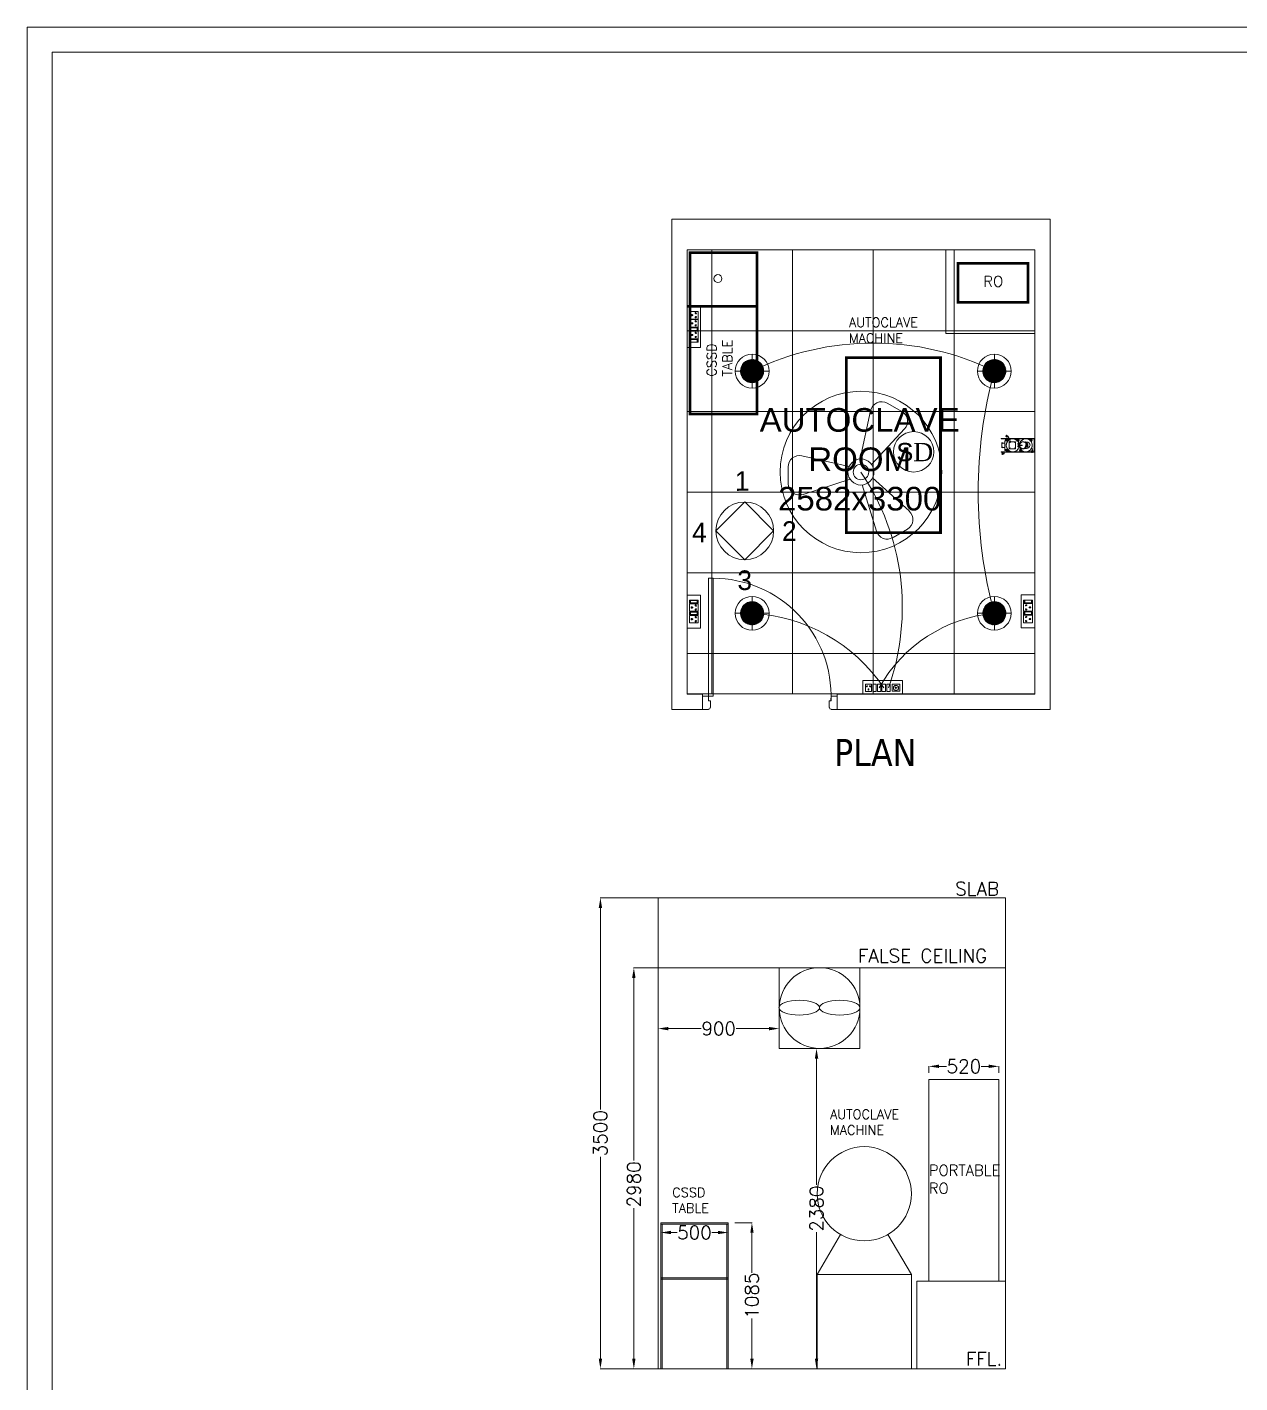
# Model space of a CAD drawing. Extents: x 3552052 to 4102982, y -707811 to -630695.
# Drawn here: x 3828153 to 3837165, y -691286 to -681211 of the extents above; entities that cross this region are included whole.
import ezdxf

# ---------------------------------------------------------------- set-up
doc = ezdxf.new("R2010")
doc.units = 0
doc.header["$LTSCALE"] = 6
doc.header["$MEASUREMENT"] = 0
doc.linetypes.add('HIDDEN', pattern=[0.375, 0.25, -0.125])
doc.layers.get('0').update_dxf_attribs({"linetype": 'CONTINUOUS', "lineweight": 0})
doc.layers.get('Defpoints').update_dxf_attribs({"linetype": 'CONTINUOUS', "lineweight": 0})
for name, color, linetype, lineweight in [('DIM', 7, 'CONTINUOUS', 0), ('DOOR', 44, 'CONTINUOUS', 0), ('ELE 63A 3PH INDUSTRIAL SOCKET', 1, 'CONTINUOUS', 0), ('ELE-1200MM CEILINGFAN', 6, 'CONTINUOUS', 0), ('ELE-12W LED', 1, 'CONTINUOUS', 0), ('ELE-12W UPS LIGHT', 3, 'CONTINUOUS', 0), ('ELE-2NOS OF 6-16 RAW POWER SOCKET', 1, 'CONTINUOUS', 0), ('ELE-4M RAW P.SB', 40, 'CONTINUOUS', 0), ('ELE-4M UPS P.SB', 3, 'CONTINUOUS', 0), ('ELE-6M RAW P.SB', 40, 'HIDDEN', 0), ('ELE-8M 6-16A UPS SOCKET', 223, 'CONTINUOUS', 0), ('ELE-EXHAUST FAN', 10, 'CONTINUOUS', 0), ('ELE-SOCKET NMBERING', 7, 'CONTINUOUS', 9), ('ELE. 2N0S OF 6-16 UPS SOCKETS', 191, 'CONTINUOUS', 0), ('EQP', 6, 'CONTINUOUS', 0), ('FA-BELOW SMOKE DERECTOR', 1, 'CONTINUOUS', 0), ('MEP_HVAC_RA_DUCT', 1, 'CONTINUOUS', 0), ('MEP_HVAC_TEXT', 7, 'CONTINUOUS', 0), ('WALL', 8, 'CONTINUOUS', 0)]:
    doc.layers.add(name, color=color, linetype=linetype, lineweight=lineweight)
doc.layers.add('ELE-LIGHTING WIRING', color=7, linetype='CONTINUOUS', lineweight=0, true_color=0x63d7b6)
doc.styles.add('Annotation', font='tahoma.ttf')
doc.styles.add('ARIAL', font='arial.ttf')
doc.styles.add('PDF Times New Roman', font='times.ttf')
doc.styles.add('ROMANS', font='romans.shx')
doc.styles.get("Standard").update_dxf_attribs({"font": 'SIMPLEX'})
doc.dimstyles.new('AEPL1', dxfattribs={"dimtxt": 100, "dimasz": 75, "dimexe": 1.25, "dimexo": 50, "dimtad": 0, "dimdec": 0, "dimtxsty": 'ROMANS', "dimcen": 2.5, "dimclrd": 7, "dimclre": 7, "dimadec": 0, "dimazin": 0, "dimtfac": 1, "dimtdec": 0, "dimtmove": 0, "dimatfit": 3, "dimfxl": 1, "dimlwd": 0, "dimlwe": 0, "dimarcsym": 0})

# ---------------------------------------------------------------- blocks, each defined once
blk = doc.blocks.new('QWE')
at = {"layer": 'ELE-12W UPS LIGHT'}
h = blk.add_hatch(dxfattribs=at)
h.set_pattern_fill('ANSI31', color=8)
h.set_pattern_definition([(45, (-1135553.9097, 459369.4158), (-2.24506403, 2.24506403), [])])
edge = h.paths.add_edge_path()
edge.add_arc((0, 0), 85.7, 0, 360)
at = {"layer": 'ELE-12W UPS LIGHT', "color": 3}
for p, q in [((0, -126), (0, 126)), ((-126, 0), (126, 0))]:
    blk.add_line(p, q, dxfattribs=at)
for radius in [126, 85.7]:
    blk.add_circle((0, 0), radius, dxfattribs=at)
blk = doc.blocks.new('FFGFG77')
at = {"layer": 'ELE-4M UPS P.SB', "color": 8, "linetype": 'ByBlock'}
for p, q in [((3573326, -675532), (3573326, -678832)), ((3573926, -675532), (3573926, -678832)), ((3574526, -675532), (3574526, -678832)), ((3575126, -675532), (3575126, -678832)), ((3573143, -676132), (3575726, -676132)), ((3573143, -676732), (3575726, -676732)), ((3573143, -677332), (3575726, -677332)), ((3573143, -677932), (3575726, -677932)), ((3573143, -678532), (3575726, -678532))]:
    blk.add_line(p, q, dxfattribs=at)
blk.add_lwpolyline([(3573143, -675532), (3575726, -675532), (3575726, -678832), (3573143, -678832)], close=True, dxfattribs=at)
blk = doc.blocks.new('A$C19B8274B')
at = {"layer": 'DOOR'}
for p, q in [((-45, 925), (-80, 925)), ((-80, 50), (-80, 925)), ((-45, 50), (-45, 925)), ((-45, 50), (-80, 50)), ((-955, -50), (-955, -47.5)), ((-940, -35), (-942.5, -35)), ((-60, -35), (-57.5, -35)), ((-45, -50), (-45, -47.5))]:
    blk.add_line(p, q, dxfattribs=at)
for points in [[(-940, 15), (-955, 15), (-955, 50), (-1000, 50), (-1000, -50), (-955, -50)], [(-940, -35), (-940, 15)], [(-60, 15), (-45, 15), (-45, 50), (0, 50), (0, -50), (-45, -50)], [(-60, -35), (-60, 15)]]:
    blk.add_lwpolyline(points, dxfattribs=at)
at = {"layer": 'DOOR', "color": 145}
blk.add_arc((-80, 50), 875, 90, 182.29244, dxfattribs=at)
at = {"layer": 'DOOR'}
for centre, start, end in [((-955, -35), 270, 0), ((-45, -35), 180, 270)]:
    blk.add_arc(centre, 12.5, start, end, dxfattribs=at)
blk = doc.blocks.new('5Y3AQY')
at = {"layer": 'ELE. 2N0S OF 6-16 UPS SOCKETS', "color": 72, "lineweight": 0}
for p, q in [((-312, -26), (-278, -26)), ((-312, -124), (-312, -26)), ((-312, -124), (-312, -26)), ((-312, -124), (-278, -124)), ((-278, -124), (-312, -124)), ((-309, -37), (-281, -37)), ((-309, -113), (-309, -37)), ((-309, -40), (-281, -40)), ((-281, -113), (-309, -113)), ((-281, -37), (-281, -113)), ((-278, -26), (-278, -124)), ((-272, -26), (-272, -124)), ((-187, -26), (-272, -26)), ((-272, -124), (-187, -124)), ((-187, -124), (-187, -26)), ((-181, -26), (-148, -26)), ((-181, -124), (-181, -26)), ((-181, -124), (-181, -26)), ((-181, -124), (-148, -124)), ((-148, -124), (-181, -124)), ((-179, -37), (-150, -37)), ((-179, -113), (-179, -37)), ((-179, -40), (-150, -40)), ((-150, -113), (-179, -113)), ((-150, -37), (-150, -113)), ((-148, -26), (-148, -124)), ((-57, -26), (-142, -26)), ((-142, -26), (-142, -124)), ((-142, -124), (-57, -124)), ((-57, -124), (-57, -26))]:
    blk.add_line(p, q, dxfattribs=at)
blk.add_lwpolyline([(-368, 0), (0, 0), (0, -150), (-368, -150)], close=True, dxfattribs=at)
for centre, radius, start, end in [((-254, -56), 5.7, 87.49, 354.7311), ((-249, -52), 4.6, 284.9049, 157.3162), ((-230, -99), 6.62, 127.1584, 52.8416), ((-230, -92), 4.22, 341.4031, 198.5969), ((-210, -52), 4.6, 22.6838, 255.0951), ((-205, -56), 5.7, 185.2689, 92.51), ((-124, -56), 5.7, 87.49, 354.7311), ((-119, -52), 4.6, 284.9049, 157.3162), ((-99, -99), 6.62, 127.1584, 52.8416), ((-99, -92), 4.22, 341.4031, 198.5969), ((-80, -52), 4.6, 22.6838, 255.0951), ((-75, -56), 5.7, 185.2689, 92.51)]:
    blk.add_arc(centre, radius, start, end, dxfattribs=at)
blk = doc.blocks.new('543E')
at = {"layer": 'ELE. 2N0S OF 6-16 UPS SOCKETS', "color": 72, "linetype": 'ByBlock', "lineweight": 0}
for p, q in [((-124, -57), (-124, -91)), ((-26, -57), (-124, -57)), ((-26, -57), (-124, -57)), ((-124, -91), (-26, -91)), ((-124, -96), (-26, -96)), ((-124, -181), (-124, -96)), ((-113, -60), (-113, -88)), ((-37, -60), (-113, -60)), ((-113, -88), (-37, -88)), ((-110, -60), (-110, -88)), ((-37, -88), (-37, -60)), ((-26, -57), (-26, -91)), ((-26, -91), (-26, -57)), ((-26, -96), (-26, -181)), ((-26, -181), (-124, -181)), ((-124, -187), (-124, -221)), ((-26, -187), (-124, -187)), ((-26, -187), (-124, -187)), ((-124, -221), (-26, -221)), ((-124, -312), (-124, -227)), ((-124, -227), (-26, -227)), ((-113, -190), (-113, -218)), ((-37, -190), (-113, -190)), ((-113, -218), (-37, -218)), ((-110, -190), (-110, -218)), ((-37, -218), (-37, -190)), ((-26, -187), (-26, -221)), ((-26, -221), (-26, -187)), ((-26, -227), (-26, -312)), ((-26, -312), (-124, -312)), ((-124, -402), (-124, -317)), ((-124, -317), (-26, -317)), ((-26, -402), (-124, -402)), ((-26, -317), (-26, -402))]:
    blk.add_line(p, q, dxfattribs=at)
blk.add_lwpolyline([(-150, 0), (-150, -459), (0, -459), (0, 0)], close=True, dxfattribs=at)
for centre, radius, start, end in [((-98, -119), 4.6, 112.6838, 345.0951), ((-94, -115), 5.7, 275.2689, 182.51), ((-58, -139), 4.22, 71.4031, 288.5969), ((-51, -139), 6.62, 217.1584, 142.8416), ((-98, -159), 4.6, 14.9049, 247.3162), ((-98, -249), 4.6, 112.6838, 345.0951), ((-98, -289), 4.6, 14.9049, 247.3162), ((-94, -163), 5.7, 177.49, 84.7311), ((-94, -245), 5.7, 275.2689, 182.51), ((-94, -293), 5.7, 177.49, 84.7311), ((-58, -269), 4.22, 71.4031, 288.5969), ((-51, -269), 6.62, 217.1584, 142.8416), ((-98, -340), 4.6, 112.6838, 345.0951), ((-98, -379), 4.6, 14.9049, 247.3162), ((-94, -335), 5.7, 275.2689, 182.51), ((-94, -384), 5.7, 177.49, 84.7311), ((-58, -360), 4.22, 71.4031, 288.5969), ((-51, -360), 6.62, 217.1584, 142.8416)]:
    blk.add_arc(centre, radius, start, end, dxfattribs=at)
blk = doc.blocks.new('DFGG')
at = {"layer": 'ELE-4M RAW P.SB', "color": 40, "ltscale": 10}
for p, q in [((3584690, -679090), (3584683, -679092)), ((3584684, -679096), (3584691, -679091)), ((3584692, -679081), (3584692, -679089)), ((3584693, -679089), (3584696, -679081)), ((3584693, -679092), (3584698, -679098)), ((3584701, -679095), (3584694, -679091)), ((3584873, -679064), (3584919, -679064)), ((3584873, -679117), (3584873, -679064)), ((3584919, -679064), (3584919, -679117)), ((3584919, -679117), (3584873, -679117))]:
    blk.add_line(p, q, dxfattribs=at)
for points in [[(3584939, -679145), (3584643, -679145), (3584643, -679045), (3584939, -679045)], [(3584721, -679118), (3584663, -679118), (3584663, -679065), (3584721, -679065)], [(3584761, -679117), (3584734, -679117), (3584734, -679064), (3584761, -679064)], [(3584830, -679117), (3584804, -679117), (3584804, -679064), (3584830, -679064)], [(3584865, -679117), (3584838, -679117), (3584838, -679064), (3584865, -679064)]]:
    blk.add_lwpolyline(points, close=True, dxfattribs=at)
for radius in [19.1, 1.78]:
    blk.add_circle((3584692, -679090), radius, dxfattribs=at)
for centre, radius, start, end in [((3584883, -679101), 3.1, 5.2689, 272.51), ((3584896, -679078), 3.6, 307.1584, 232.8416), ((3584896, -679081), 2.29, 161.4031, 18.5969), ((3584909, -679101), 3.1, 267.49, 174.7311), ((3584886, -679103), 2.5, 202.6838, 75.0951), ((3584907, -679103), 2.5, 104.9049, 337.3162)]:
    blk.add_arc(centre, radius, start, end, dxfattribs=at)
at = {"layer": 'ELE-6M RAW P.SB', "color": 3, "linetype": 'ByBlock'}
blk.add_lwpolyline([(3584796, -679117), (3584769, -679117), (3584769, -679064), (3584796, -679064)], close=True, dxfattribs=at)
blk = doc.blocks.new('32A 1PH INDUSTRIAL SOCKETS')
at = {"layer": 'ELE 63A 3PH INDUSTRIAL SOCKET', "lineweight": 0}
for points in [[(-366, 47), (-366, 47), (-366, 47), (-366, 48), (-366, 48), (-367, 48), (-367, 47), (-367, 47)], [(-366, 45), (-366, 45), (-366, 46), (-366, 46), (-366, 46), (-367, 46), (-367, 46), (-367, 45)]]:
    blk.add_hatch(color=1, dxfattribs=at).paths.add_polyline_path(points)
at = {"layer": 'ELE 63A 3PH INDUSTRIAL SOCKET', "color": 1, "lineweight": 0, "ltscale": 0.225}
blk.add_lwpolyline([(-501, -104), (-501, -97), (-7, -97), (-7, 97), (-501, 97), (-501, 104), (0, 104), (0, -104)], close=True, dxfattribs=at)
at = {"layer": 'ELE 63A 3PH INDUSTRIAL SOCKET', "color": 1, "lineweight": 0}
for points in [[(-495, 32), (-477, 32), (-477, 29), (-458, 34), (-477, 39), (-477, 36), (-495, 36)], [(-402, 65), (-449, 65), (-449, -65), (-421, -65)], [(-426, 136), (-426, 139), (-426, 142)], [(-407, 88), (-426, 88)], [(-423, 134), (-423, 139), (-423, 144)], [(-412, 139), (-419, 139), (-419, 147)], [(-419, 139), (-419, 130)], [(-417, 98), (-417, 76)], [(-417, 88), (-417, 88)], [(-417, 88), (-417, 88)], [(-413, 106), (-361, 92)], [(-395, 110), (-397, 139), (-408, 139)], [(-404, 104), (-404, 65)], [(-400, 90), (-390, 80)], [(-398, 93), (-388, 83)], [(-370, 74), (-397, 139)], [(-391, 88), (-391, 88)], [(-374, 55), (-374, 53), (-374, 52), (-374, 51)], [(-370, 60), (-371, 59), (-372, 58), (-373, 57)], [(-372, 52), (-373, 53), (-372, 55), (-372, 57), (-368, 53)], [(-372, 50), (-371, 49), (-370, 48), (-368, 48)], [(-372, 48), (-371, 47), (-370, 46), (-369, 46)], [(-366, 60), (-368, 59), (-370, 59), (-370, 58)], [(-370, 59), (-366, 55)], [(-363, 60), (-365, 61), (-366, 61), (-368, 61)], [(-367, 52), (-363, 48)], [(-366, 47), (-365, 47), (-363, 48), (-363, 49)], [(-366, 46), (-365, 46), (-363, 46), (-362, 47)], [(-365, 54), (-361, 50), (-361, 52), (-360, 53), (-360, 54)], [(-361, 57), (-362, 58), (-363, 59), (-364, 59)], [(-364, 55), (-364, 55)], [(-359, 55), (-359, 57), (-360, 58), (-361, 59)], [(-360, 48), (-359, 50), (-359, 52), (-359, 53)], [(-133, 97), (-329, 97)], [(-221, 25), (-252, 25), (-252, 15), (-221, 15)], [(-242, 62), (-244, 60), (-245, 59), (-246, 57), (-246, 55), (-247, 53), (-246, 51), (-245, 49)], [(-246, 15), (-246, -15)], [(-246, 4), (-189, 4), (-189, -4), (-246, -4)], [(-235, 25), (-237, 31), (-239, 37), (-242, 43), (-245, 49), (-243, 45)], [(-222, 25), (-222, 15)], [(-174, -52), (-172, -52), (-167, -52), (-163, -51), (-159, -50), (-154, -48), (-150, -46), (-146, -43), (-143, -40), (-139, -37), (-136, -33), (-134, -29), (-131, -24), (-130, -20), (-128, -15), (-127, -10), (-126, -5), (-126, 0), (-126, 4), (-127, 8)], [(-152, 49), (-141, 50), (-138, 48), (-135, 45), (-132, 42), (-129, 38), (-126, 34), (-123, 29), (-121, 24), (-120, 20), (-127, 8), (-134, 10)], [(-128, 21), (-120, 20)], [(-107, -24), (-114, -30), (-126, -30), (-119, -24), (-117, -18), (-116, -12), (-115, -6), (-115, 0), (-115, 5), (-116, 10), (-116, 15), (-117, 20), (-121, 15), (-123, 15)], [(-126, -30), (-124, -24), (-122, -18), (-121, -12), (-120, -6), (-120, 0), (-120, 5), (-120, 10), (-121, 15)], [(-120, 20), (-117, 20)], [(-495, -33), (-477, -33), (-477, -36), (-458, -31), (-477, -26), (-477, -29), (-495, -29)], [(-487, -123), (-487, -126), (-487, -129)], [(-484, -121), (-484, -126), (-484, -132)], [(-480, -135), (-480, -118)], [(-473, -126), (-480, -126)], [(-469, -126), (-458, -126), (-450, -92)], [(-429, -65), (-429, -78), (-436, -78), (-436, -76), (-440, -76), (-440, -78), (-447, -78), (-447, -65)], [(-429, -67), (-447, -67)], [(-429, -71), (-447, -71)], [(-436, -71), (-440, -67)], [(-438, -84), (-438, -63)], [(-133, -97), (-329, -97)], [(-221, -25), (-252, -25), (-252, -15), (-221, -15)], [(-227, -25), (-225, -31), (-223, -37), (-220, -43), (-217, -49), (-220, -43), (-223, -36)], [(-222, -15), (-222, -25)], [(-221, -4), (-221, -26), (-215, -26), (-213, -30), (-210, -33), (-208, -37), (-204, -40), (-201, -43), (-197, -46), (-193, -48), (-189, -50), (-185, -51), (-181, -52), (-177, -52)], [(-220, -62), (-218, -60), (-217, -59), (-216, -57), (-216, -55), (-216, -53), (-216, -51), (-217, -49)], [(-49, -106), (-101, -92)], [(-58, -88), (-34, -88)], [(-45, -98), (-45, -78)], [(-45, -88), (-45, -88)]]:
    blk.add_lwpolyline(points, dxfattribs=at)
at = {"layer": 'ELE 63A 3PH INDUSTRIAL SOCKET', "color": 1, "lineweight": 0, "ltscale": 0.036667}
blk.add_lwpolyline([(-491, 30), (-491, -27)], dxfattribs=at)
at = {"layer": 'ELE 63A 3PH INDUSTRIAL SOCKET', "color": 1, "lineweight": 0}
for points in [[(-412, 106, 0.580946), (-435, 83), (-429, 65)], [(-235, -25, -2.970687), (-280, 84), (-278, 83), (-276, 83), (-274, 83), (-272, 83), (-271, 84), (-269, 86), (-268, 87)], [(-417, -62), (-415, -60), (-414, -59), (-413, -57), (-412, -55), (-412, -53), (-413, -51), (-414, -49, -0.770115), (-280, 84, 0.770115), (-414, -49)], [(-227, 25, -0.494902), (-84, 84), (-82, 83), (-80, 83), (-78, 83), (-76, 83), (-74, 84), (-72, 86), (-71, 87)], [(-177, -52), (-173, -52), (-169, -51), (-166, -50), (-162, -48), (-158, -46), (-154, -43), (-150, -40), (-147, -37), (-144, -33), (-141, -29), (-139, -24), (-137, -20), (-136, -15), (-135, -10), (-134, -5), (-134, 0), (-134, 5), (-134, 10), (-128, 21), (-130, 25), (-132, 29), (-135, 34), (-138, 37), (-141, 41), (-144, 44), (-148, 46), (-152, 49), (-156, 47), (-158, 48), (-162, 50), (-167, 51), (-171, 52), (-175, 52, 0.278874), (-215, 26), (-221, 26), (-221, 4)], [(-46, 62), (-47, 60), (-48, 59), (-49, 57), (-50, 55), (-50, 53), (-49, 51), (-49, 49, -0.770115), (-182, -84), (-184, -83), (-186, -83), (-188, -83), (-190, -83), (-192, -84), (-193, -86), (-195, -87)], [(-155, -48), (-125, -48, 0.407317), (-70, 0, 0.415703), (-125, 48), (-138, 48)], [(-119, -24), (-107, -24), (-105, -18), (-104, -12), (-103, -6), (-103, 0, 0.169576), (-119, 46), (-136, 46)], [(-243, -45, -0.430134), (-379, -84), (-380, -83), (-382, -83), (-384, -83), (-386, -83), (-388, -84), (-390, -86), (-391, -87)], [(-49, -106, 0.580946), (-27, -83), (-41, -32)]]:
    blk.add_lwpolyline(points, format="xyb", dxfattribs=at)
for points in [[(-380, -51), (-380, 51), (-288, 51), (-288, -51)], [(-372, 39), (-371, 39), (-370, 40), (-369, 41), (-369, 42), (-369, 43), (-369, 44), (-369, 45), (-370, 45), (-371, 46), (-372, 46), (-373, 46), (-374, 45), (-375, 45), (-375, 44), (-375, 43), (-375, 42), (-375, 41), (-374, 40), (-373, 39)], [(-296, 39), (-295, 39), (-294, 40), (-293, 41), (-293, 42), (-293, 43), (-293, 44), (-293, 45), (-294, 45), (-295, 46), (-296, 46), (-297, 46), (-298, 45), (-299, 45), (-299, 44), (-299, 43), (-299, 42), (-299, 41), (-298, 40), (-297, 39)], [(-372, -46), (-371, -46), (-370, -45), (-369, -45), (-369, -44), (-369, -43), (-369, -42), (-369, -41), (-370, -40), (-371, -39), (-372, -39), (-373, -39), (-374, -40), (-375, -41), (-375, -42), (-375, -43), (-375, -44), (-375, -45), (-374, -45), (-373, -46)], [(-296, -46), (-295, -46), (-294, -45), (-293, -45), (-293, -44), (-293, -43), (-293, -42), (-293, -41), (-294, -40), (-295, -39), (-296, -39), (-297, -39), (-298, -40), (-299, -41), (-299, -42), (-299, -43), (-299, -44), (-299, -45), (-298, -45), (-297, -46)]]:
    blk.add_lwpolyline(points, close=True, dxfattribs=at)
for centre, radius in [((-420, 139), 11.7), ((-417, 88), 6.57), ((-394, 87), 9.32), ((-394, 86), 7.39), ((-252, 77), 18.6), ((-252, 77), 10.5), ((-55, 77), 18.6), ((-55, 77), 10.5), ((-481, -126), 11.5), ((-407, -77), 18.5), ((-407, -77), 10.6), ((-210, -77), 18.5), ((-210, -77), 10.6), ((-45, -88), 6.48)]:
    blk.add_circle(centre, radius, dxfattribs=at)
for radius, start, end in [(97.4, 59.7533, 158.0316), (97.5, 239.7992, 30.2008)]:
    blk.add_arc((-133, 0), radius, start, end, dxfattribs=at)
for points in [[(-393, 110), (-397, 110), (-394, 96)], [(-368, 75), (-372, 73), (-365, 61)], [(-452, -91), (-448, -92), (-447, -78)]]:
    blk.add_solid(points, dxfattribs=at)
blk = doc.blocks.new('RTUH 6U')
at = {"layer": 'ELE-2NOS OF 6-16 RAW POWER SOCKET', "color": 30, "lineweight": 0, "ltscale": 300}
for p, q in [((-312, -26), (-227, -26)), ((-312, -124), (-312, -26)), ((-227, -124), (-312, -124)), ((-227, -26), (-227, -124)), ((-187, -26), (-221, -26)), ((-221, -26), (-221, -124)), ((-187, -124), (-221, -124)), ((-221, -124), (-187, -124)), ((-190, -37), (-218, -37)), ((-218, -37), (-218, -113)), ((-190, -40), (-218, -40)), ((-218, -113), (-190, -113)), ((-190, -113), (-190, -37)), ((-187, -124), (-187, -26)), ((-187, -124), (-187, -26)), ((-181, -124), (-181, -26)), ((-181, -26), (-96, -26)), ((-96, -124), (-181, -124)), ((-96, -26), (-96, -124)), ((-57, -26), (-91, -26)), ((-91, -26), (-91, -124)), ((-57, -124), (-91, -124)), ((-91, -124), (-57, -124)), ((-60, -37), (-88, -37)), ((-88, -37), (-88, -113)), ((-60, -40), (-88, -40)), ((-88, -113), (-60, -113)), ((-60, -113), (-60, -37)), ((-57, -124), (-57, -26)), ((-57, -124), (-57, -26))]:
    blk.add_line(p, q, dxfattribs=at)
blk.add_lwpolyline([(0, 0), (-368, 0), (-368, -150), (0, -150)], close=True, dxfattribs=at)
for centre, radius, start, end in [((-293, -56), 5.7, 87.49, 354.7311), ((-289, -52), 4.6, 284.9049, 157.3162), ((-269, -99), 6.62, 127.1584, 52.8416), ((-269, -92), 4.22, 341.4031, 198.5969), ((-249, -52), 4.6, 22.6838, 255.0951), ((-245, -56), 5.7, 185.2689, 92.51), ((-163, -56), 5.7, 87.49, 354.7311), ((-159, -52), 4.6, 284.9049, 157.3162), ((-139, -99), 6.62, 127.1584, 52.8416), ((-139, -92), 4.22, 341.4031, 198.5969), ((-119, -52), 4.6, 22.6838, 255.0951), ((-115, -56), 5.7, 185.2689, 92.51)]:
    blk.add_arc(centre, radius, start, end, dxfattribs=at)
blk = doc.blocks.new('18W LED')
at = {"layer": 'ELE-12W LED'}
h = blk.add_hatch(dxfattribs=at)
h.set_pattern_fill('ANSI31', color=252)
h.set_pattern_definition([(45, (-1135553.9097, 459369.4158), (-2.24506403, 2.24506403), [])])
edge = h.paths.add_edge_path()
edge.add_arc((0, 0), 85.7, 0, 360)
at = {"layer": 'ELE-12W LED', "color": 1}
for p, q in [((0, -126), (0, 126)), ((-126, 0), (126, 0))]:
    blk.add_line(p, q, dxfattribs=at)
for radius in [126, 85.7]:
    blk.add_circle((0, 0), radius, dxfattribs=at)
blk = doc.blocks.new('SMOKE DETECTOR')
at = {"layer": 'FA-BELOW SMOKE DERECTOR', "color": 7}
blk.add_circle((931029, -118294), 166, dxfattribs=at)
at = {"layer": 'FA-BELOW SMOKE DERECTOR', "insert": (930887, -118373), "char_height": 150, "attachment_point": 7, "style": 'PDF Times New Roman'}
blk.add_mtext('{\\fArial|b0|i0|c0|p34;S}D', dxfattribs=at)
blk = doc.blocks.new('A$C07FB25EA')
at = {"layer": 'ELE-1200MM CEILINGFAN', "color": 3}
for p, q in [((0.26, 2.64), (3.17, 12.07)), ((6.53, 13.37), (9.47, 11.64)), ((9.84, 7.94), (2.36, 1.21)), ((-11.8, 4.55), (-2.22, 1.44)), ((-14.84, -1.03), (-14.81, 2.38)), ((-2.41, -1.1), (-12.04, -3.29)), ((1.96, -12.49), (-0.13, -2.65)), ((2.16, -1.54), (8.87, -8.78)), ((8.31, -12.34), (5.35, -14.02))]:
    blk.add_line(p, q, dxfattribs=at)
at = {"layer": 'ELE-1200MM CEILINGFAN', "color": 5, "ltscale": 10}
blk.add_circle((0, 0), 16.45, dxfattribs=at)
at = {"layer": 'ELE-1200MM CEILINGFAN', "color": 3}
for radius in [2.65, 1.58]:
    blk.add_circle((0, 0), radius, dxfattribs=at)
for centre, start, end in [((5.36, 11.38), 59.5281, 162.5229), ((8.3, 9.66), 311.9493, 59.5281), ((-12.51, 2.36), 71.9493, 179.5281), ((-12.54, -1.05), 179.5281, 282.5229), ((7.18, -10.34), 299.5281, 42.5229), ((4.21, -12.02), 191.9493, 299.5281)]:
    blk.add_arc(centre, 2.3, start, end, dxfattribs=at)
blk = doc.blocks.new('*D332')
at = {"layer": 'Defpoints', "color": 0, "linetype": 'ByBlock', "transparency": 16777216}
for p in [(3832662, -688201), (3833049, -688201), (3833041, -691181)]:
    blk.add_point(p, dxfattribs=at)
at = {"layer": 'ELE-4M UPS P.SB', "color": 7, "linetype": 'ByBlock', "lineweight": 0, "transparency": 16777216}
for p, q in [((3832999, -688201), (3832660, -688201)), ((3832662, -688276), (3832662, -689634)), ((3832662, -691106), (3832662, -689987)), ((3832991, -691181), (3832660, -691181))]:
    blk.add_line(p, q, dxfattribs=at)
at = {"layer": 'ELE-4M UPS P.SB', "color": 7, "linetype": 'ByBlock', "transparency": 16777216}
for points in [[(3832649, -688276), (3832674, -688276), (3832662, -688201)], [(3832649, -691106), (3832674, -691106), (3832662, -691181)]]:
    blk.add_solid(points, dxfattribs=at)
at = {"layer": 'ELE-4M UPS P.SB', "color": 0, "linetype": 'ByBlock', "transparency": 16777216, "insert": (3832662, -689811), "char_height": 100, "attachment_point": 5, "rotation": 90, "style": 'ROMANS'}
blk.add_mtext('2980', dxfattribs=at)
blk = doc.blocks.new('*D333')
at = {"layer": 'Defpoints', "color": 0, "linetype": 'ByBlock', "transparency": 16777216}
for p in [(3832413, -687681), (3833088, -687681), (3833041, -691181)]:
    blk.add_point(p, dxfattribs=at)
at = {"layer": 'ELE-4M UPS P.SB', "color": 7, "linetype": 'ByBlock', "lineweight": 0, "transparency": 16777216}
for p, q in [((3833038, -687681), (3832412, -687681)), ((3832413, -687756), (3832413, -689254)), ((3832413, -691106), (3832413, -689607)), ((3832991, -691181), (3832412, -691181))]:
    blk.add_line(p, q, dxfattribs=at)
at = {"layer": 'ELE-4M UPS P.SB', "color": 7, "linetype": 'ByBlock', "transparency": 16777216}
for points in [[(3832401, -687756), (3832426, -687756), (3832413, -687681)], [(3832401, -691106), (3832426, -691106), (3832413, -691181)]]:
    blk.add_solid(points, dxfattribs=at)
at = {"layer": 'ELE-4M UPS P.SB', "color": 0, "linetype": 'ByBlock', "transparency": 16777216, "insert": (3832413, -689431), "char_height": 100, "attachment_point": 5, "rotation": 90, "style": 'ROMANS'}
blk.add_mtext('3500', dxfattribs=at)
blk = doc.blocks.new('*D334')
at = {"layer": 'Defpoints', "color": 0, "linetype": 'ByBlock', "transparency": 16777216}
for p in [(3834030, -688801), (3834019, -691181), (3834030, -691181)]:
    blk.add_point(p, dxfattribs=at)
at = {"layer": 'ELE-4M UPS P.SB', "color": 7, "linetype": 'ByBlock', "lineweight": 0, "transparency": 16777216}
for p, q in [((3833980, -688801), (3834018, -688801)), ((3834019, -688876), (3834019, -689814)), ((3834019, -691106), (3834019, -690167)), ((3833980, -691181), (3834018, -691181))]:
    blk.add_line(p, q, dxfattribs=at)
at = {"layer": 'ELE-4M UPS P.SB', "color": 7, "linetype": 'ByBlock', "transparency": 16777216}
for points in [[(3834007, -688876), (3834032, -688876), (3834019, -688801)], [(3834007, -691106), (3834032, -691106), (3834019, -691181)]]:
    blk.add_solid(points, dxfattribs=at)
at = {"layer": 'ELE-4M UPS P.SB', "color": 0, "linetype": 'ByBlock', "transparency": 16777216, "insert": (3834019, -689991), "char_height": 100, "attachment_point": 5, "rotation": 90, "style": 'ROMANS'}
blk.add_mtext('2380', dxfattribs=at)
blk = doc.blocks.new('*D335')
at = {"layer": 'Defpoints', "color": 0, "linetype": 'ByBlock', "transparency": 16777216}
for p in [(3832842, -688653), (3832842, -688701), (3833742, -688701)]:
    blk.add_point(p, dxfattribs=at)
at = {"layer": 'ELE-4M UPS P.SB', "color": 7, "linetype": 'ByBlock', "lineweight": 0, "transparency": 16777216}
for p, q in [((3832842, -688651), (3832842, -688652)), ((3832917, -688653), (3833163, -688653)), ((3833667, -688653), (3833421, -688653)), ((3833742, -688651), (3833742, -688652))]:
    blk.add_line(p, q, dxfattribs=at)
at = {"layer": 'ELE-4M UPS P.SB', "color": 7, "linetype": 'ByBlock', "transparency": 16777216}
for points in [[(3832917, -688641), (3832917, -688666), (3832842, -688653)], [(3833667, -688641), (3833667, -688666), (3833742, -688653)]]:
    blk.add_solid(points, dxfattribs=at)
at = {"layer": 'ELE-4M UPS P.SB', "color": 0, "linetype": 'ByBlock', "transparency": 16777216, "insert": (3833292, -688653), "char_height": 100, "attachment_point": 5, "style": 'ROMANS'}
blk.add_mtext('900', dxfattribs=at)
blk = doc.blocks.new('*D622')
at = {"layer": 'Defpoints', "color": 0, "linetype": 'ByBlock', "transparency": 16777216}
for p in [(3835374, -688934), (3834854, -689031), (3835374, -689031)]:
    blk.add_point(p, dxfattribs=at)
at = {"layer": 'MEP_HVAC_TEXT', "color": 7, "linetype": 'ByBlock', "lineweight": 0, "transparency": 16777216}
for p, q in [((3834854, -688981), (3834854, -688932)), ((3834929, -688934), (3834985, -688934)), ((3835299, -688934), (3835243, -688934)), ((3835374, -688981), (3835374, -688932))]:
    blk.add_line(p, q, dxfattribs=at)
at = {"layer": 'MEP_HVAC_TEXT', "color": 7, "linetype": 'ByBlock', "transparency": 16777216}
for points in [[(3834929, -688921), (3834929, -688946), (3834854, -688934)], [(3835299, -688921), (3835299, -688946), (3835374, -688934)]]:
    blk.add_solid(points, dxfattribs=at)
at = {"layer": 'MEP_HVAC_TEXT', "color": 0, "linetype": 'ByBlock', "transparency": 16777216, "insert": (3835114, -688934), "char_height": 100, "attachment_point": 5, "style": 'ROMANS'}
blk.add_mtext('520', dxfattribs=at)
blk = doc.blocks.new('*D623')
at = {"layer": 'Defpoints', "color": 0, "linetype": 'ByBlock', "transparency": 16777216}
for p in [(3832862, -690096), (3833362, -690096), (3833362, -690169)]:
    blk.add_point(p, dxfattribs=at)
at = {"layer": 'MEP_HVAC_TEXT', "color": 7, "linetype": 'ByBlock', "lineweight": 0, "transparency": 16777216}
for p, q in [((3832862, -690146), (3832862, -690170)), ((3832937, -690169), (3832983, -690169)), ((3833287, -690169), (3833241, -690169)), ((3833362, -690146), (3833362, -690170))]:
    blk.add_line(p, q, dxfattribs=at)
at = {"layer": 'MEP_HVAC_TEXT', "color": 7, "linetype": 'ByBlock', "transparency": 16777216}
for points in [[(3832937, -690156), (3832937, -690181), (3832862, -690169)], [(3833287, -690156), (3833287, -690181), (3833362, -690169)]]:
    blk.add_solid(points, dxfattribs=at)
at = {"layer": 'MEP_HVAC_TEXT', "color": 0, "linetype": 'ByBlock', "transparency": 16777216, "insert": (3833112, -690169), "char_height": 100, "attachment_point": 5, "style": 'ROMANS'}
blk.add_mtext('500', dxfattribs=at)
blk = doc.blocks.new('*D624')
at = {"layer": 'Defpoints', "color": 0, "linetype": 'ByBlock', "transparency": 16777216}
for p in [(3833362, -690096), (3833362, -691181), (3833539, -691181)]:
    blk.add_point(p, dxfattribs=at)
at = {"layer": 'MEP_HVAC_TEXT', "color": 7, "linetype": 'ByBlock', "lineweight": 0, "transparency": 16777216}
for p, q in [((3833412, -690096), (3833541, -690096)), ((3833539, -690171), (3833539, -690468)), ((3833539, -691106), (3833539, -690808)), ((3833412, -691181), (3833541, -691181))]:
    blk.add_line(p, q, dxfattribs=at)
at = {"layer": 'MEP_HVAC_TEXT', "color": 7, "linetype": 'ByBlock', "transparency": 16777216}
for points in [[(3833527, -690171), (3833552, -690171), (3833539, -690096)], [(3833527, -691106), (3833552, -691106), (3833539, -691181)]]:
    blk.add_solid(points, dxfattribs=at)
at = {"layer": 'MEP_HVAC_TEXT', "color": 0, "linetype": 'ByBlock', "transparency": 16777216, "insert": (3833539, -690638), "char_height": 100, "attachment_point": 5, "rotation": 90, "style": 'ROMANS'}
blk.add_mtext('1085', dxfattribs=at)

msp = doc.modelspace()

# ---------------------------------------------------------------- linework, layer by layer
for points in [[(3846177, -681210.5), (3846177, -701729), (3828153.2, -701729), (3828153.2, -681210.5)], [(3845990.2, -681397.3), (3845990.2, -701542.2), (3828340, -701542.2), (3828340, -681397.3)], [(3833486, -684739.7), (3833271.6, -684954.2), (3833486, -685168.6), (3833700.5, -684954.2), (3833486, -684739.7)]]:
    msp.add_lwpolyline(points, close=True)
msp.add_circle((3833486, -684954.2), 214.4)
at = {"layer": 'ELE-4M UPS P.SB', "color": 5, "linetype": 'ByBlock'}
msp.add_lwpolyline([(3834341.9, -688200.6), (3833741.9, -688200.6), (3833741.9, -688800.6), (3834341.9, -688800.6)], close=True, dxfattribs=at)
at = {"layer": 'ELE-EXHAUST FAN', "color": 1}
msp.add_circle((3834041.9, -688500.6), 300, dxfattribs=at)
msp.add_ellipse((3833890.6, -688497.8), major_axis=(150.5, 0), ratio=0.3635497, dxfattribs=at)
at = {"layer": 'ELE-EXHAUST FAN', "color": 1, "extrusion": (0, 0, -1)}
msp.add_ellipse((3834191.6, -688497.8), major_axis=(-150.5, 0), ratio=0.3635497, dxfattribs=at)
at = {"layer": 'ELE-LIGHTING WIRING', "linetype": 'ByBlock'}
for centre, radius, start, end in [((3834440.5, -685605.5), 2047.2, 63.92018, 116.07982), ((3838647.3, -684666.8), 3427.1, 164.77471, 195.22529), ((3832860.2, -685521.8), 1796.5, 340.52209, 34.01641), ((3835436.2, -686652.9), 1090.4, 95.03498, 150.78854)]:
    msp.add_arc(centre, radius, start, end, dxfattribs=at)
at = {"layer": 'ELE-LIGHTING WIRING', "color": 254, "linetype": 'ByBlock', "true_color": 0xdebad0}
msp.add_arc((3833474.2, -686825.4), 1260.4, 33.98866, 86.98243, dxfattribs=at)
at = {"layer": 'EQP', "linetype": 'ByBlock'}
for p, q in [((3834980.5, -682866.8), (3834980.5, -683486.8)), ((3835640.5, -682866.8), (3835590.5, -682866.8)), ((3833058, -683285), (3833578, -683285)), ((3834980.5, -683486.8), (3835640.5, -683486.8)), ((3834240.5, -684966.8), (3834240.5, -683666.8)), ((3834240.5, -683666.8), (3834940.5, -683666.8)), ((3834940.5, -683666.8), (3834940.5, -684966.8)), ((3834940.5, -684966.8), (3834240.5, -684966.8)), ((3835373.9, -689030.6), (3834853.9, -689030.6)), ((3834853.9, -689030.6), (3834853.9, -690530.6)), ((3835373.9, -690530.6), (3835373.9, -689030.6)), ((3832861.9, -691180.6), (3832861.9, -690095.6)), ((3832861.9, -690095.6), (3833361.9, -690095.6)), ((3832861.9, -690095.6), (3832861.9, -690105.6)), ((3832861.9, -690105.6), (3833361.9, -690105.6)), ((3832861.9, -690105.6), (3832871.9, -690105.6)), ((3832871.9, -690105.6), (3832871.9, -690505.6)), ((3833361.9, -690105.6), (3833351.9, -690105.6)), ((3833351.9, -690105.6), (3833351.9, -690505.6)), ((3833361.9, -690095.6), (3833361.9, -691180.6)), ((3834023.9, -690480.6), (3834197.5, -690182.9)), ((3834723.9, -690480.6), (3834550.3, -690182.9)), ((3834023.9, -691180.6), (3834023.9, -690480.6)), ((3834023.9, -690480.6), (3834723.9, -690480.6)), ((3834023.9, -690480.6), (3834023.9, -691180.6)), ((3834723.9, -691180.6), (3834723.9, -690480.6)), ((3832861.9, -690505.6), (3833361.9, -690505.6)), ((3832861.9, -690505.6), (3832871.9, -690505.6)), ((3832861.9, -690515.6), (3833361.9, -690515.6)), ((3832871.9, -690505.6), (3832871.9, -691180.6)), ((3833351.9, -690505.6), (3833351.9, -691180.6)), ((3832841.9, -691180.6), (3832861.9, -691180.6)), ((3834763.9, -691180.6), (3834723.9, -691180.6))]:
    msp.add_line(p, q, dxfattribs=at)
at = {"layer": 'EQP', "linetype": 'ByBlock', "const_width": 20}
for points in [[(3833078, -682886.8), (3833078, -684086.8), (3833578, -684086.8), (3833578, -682886.8), (3833078, -682886.8)], [(3835590.5, -682966.8), (3835070.5, -682966.8), (3835070.5, -683256.8), (3835590.5, -683256.8), (3835590.5, -682966.8)], [(3833578, -683285), (3833058, -683285)], [(3833578, -684086.8), (3833578, -683386.8)], [(3834240.5, -683666.8), (3834940.5, -683666.8), (3834940.5, -684966.8), (3834240.5, -684966.8), (3834240.5, -683666.8)]]:
    msp.add_lwpolyline(points, dxfattribs=at)
at = {"layer": 'EQP', "linetype": 'ByBlock'}
for centre, radius in [((3833286.4, -683079.3), 29.5), ((3834373.9, -689880.6), 350)]:
    msp.add_circle(centre, radius, dxfattribs=at)
at = {"layer": 'MEP_HVAC_RA_DUCT', "color": 8, "linetype": 'ByBlock'}
for p, q in [((3832841.9, -687680.6), (3832841.9, -691180.6)), ((3835423.9, -687680.6), (3835423.9, -691180.6))]:
    msp.add_line(p, q, dxfattribs=at)
for points in [[(3835423.9, -687680.6), (3832841.9, -687680.6)], [(3835423.9, -688200.6), (3832841.9, -688200.6)], [(3835423.9, -691180.6), (3832841.9, -691180.6)]]:
    msp.add_lwpolyline(points, dxfattribs=at)
at = {"layer": 'MEP_HVAC_TEXT', "linetype": 'ByBlock'}
for p, q in [((3834763.9, -691180.6), (3834763.9, -690530.6)), ((3834763.9, -690530.6), (3835423.9, -690530.6))]:
    msp.add_line(p, q, dxfattribs=at)
at = {"layer": 'WALL', "color": 8, "linetype": 'ByBlock'}
for p, q in [((3835755.5, -682636.8), (3832943, -682636.8)), ((3832943, -686281.8), (3832943, -682636.8)), ((3835755.5, -686281.8), (3835755.5, -682636.8)), ((3835005.5, -682866.8), (3833058, -682866.8)), ((3833058, -686166.8), (3833058, -682866.8)), ((3835640.5, -684481.8), (3835640.5, -682866.8)), ((3835640.5, -686166.8), (3835640.5, -684481.8)), ((3833172.1, -686166.8), (3833058, -686166.8)), ((3833172.1, -686166.8), (3833172.1, -686281.8)), ((3835640.5, -686166.8), (3834172.1, -686166.8)), ((3834172.1, -686166.8), (3834172.1, -686281.8)), ((3833172.1, -686281.8), (3832943, -686281.8)), ((3835755.5, -686281.8), (3834172.1, -686281.8))]:
    msp.add_line(p, q, dxfattribs=at)
at = {"layer": 'WALL', "color": 8, "lineweight": 0}
msp.add_line((3835640.5, -684481.8), (3835640.5, -684481.8), dxfattribs=at)

# ---------------------------------------------------------------- block references
at = {"layer": 'DOOR', "color": 8, "linetype": 'Continuous', "xscale": -1}
msp.add_blockref('A$C19B8274B', (3833172.1, -686231.8), dxfattribs=at)
at = {"layer": 'ELE 63A 3PH INDUSTRIAL SOCKET', "linetype": 'ByBlock', "xscale": 0.4966085565469101, "yscale": 0.4966085565469101, "zscale": 0.4966085565469101}
msp.add_blockref('32A 1PH INDUSTRIAL SOCKETS', (3835640.5, -684318.4), dxfattribs=at)
at = {"layer": 'ELE-1200MM CEILINGFAN', "color": 7, "ltscale": 8, "xscale": -36.47592107175105, "yscale": 36.47592107175105, "zscale": 36.47592107175105, "rotation": 180}
msp.add_blockref('A$C07FB25EA', (3834349.3, -684516.8), dxfattribs=at)
at = {"layer": 'ELE-12W LED', "color": 6, "xscale": -1}
for p in [(3833540.5, -683766.8), (3835340.5, -683766.8), (3835340.5, -685566.8)]:
    msp.add_blockref('18W LED', p, dxfattribs=at)
at = {"layer": 'ELE-12W UPS LIGHT', "linetype": 'ByBlock', "xscale": -1}
msp.add_blockref('QWE', (3833540.5, -685566.8), dxfattribs=at)
at = {"layer": 'ELE-2NOS OF 6-16 RAW POWER SOCKET', "color": 3, "linetype": 'ByBlock', "xscale": 0.6666669986440074, "yscale": 0.6666669986440074, "zscale": 0.6666669986440074, "rotation": 89.9999999999999}
msp.add_blockref('RTUH 6U', (3835540.5, -685430.1), dxfattribs=at)
at = {"layer": 'ELE-4M UPS P.SB', "color": 0, "linetype": 'ByBlock'}
msp.add_blockref('FFGFG77', (259915, -7334.6), dxfattribs=at)
at = {"layer": 'ELE-4M UPS P.SB', "color": 0, "linetype": 'ByBlock', "rotation": 180}
msp.add_blockref('DFGG', (7419301.5, -1365211.7), dxfattribs=at)
at = {"layer": 'ELE-8M 6-16A UPS SOCKET', "color": 254, "linetype": 'ByBlock', "true_color": 0xdebad0, "xscale": 0.6666666666666666, "yscale": 0.6666666666666666, "zscale": 0.6666666666666666, "rotation": 180}
msp.add_blockref('543E', (3833058, -683591.1), dxfattribs=at)
at = {"layer": 'ELE. 2N0S OF 6-16 UPS SOCKETS', "color": 3, "linetype": 'ByBlock', "xscale": 0.6666666666661493, "yscale": 0.6666666666661493, "zscale": 0.6666666666661493, "rotation": 270}
msp.add_blockref('5Y3AQY', (3833158, -685676.8), dxfattribs=at)
at = {"layer": 'FA-BELOW SMOKE DERECTOR', "color": 6, "xscale": 0.9035551315104862, "yscale": 0.9035551315104862, "zscale": 0.9035551315104862}
msp.add_blockref('SMOKE DETECTOR', (2993504.7, -577481.7), dxfattribs=at)

# ---------------------------------------------------------------- texts
at = {"ltscale": 0.1, "char_height": 136.805, "width": 184.566, "attachment_point": 5, "rotation": 0.1103}
for s, insert in [('\\pxqc;{\\F.shx.shx;\\H1.0669x;1}', (3833466.7, -684583.7)), ('\\pxqc;{\\F.shx.shx.shx.shx;\\H1.0669x;4}', (3833148.3, -684965.6)), ('\\pxqc;{\\F.shx.shx.shx;\\H1.0669x;2}', (3833817.2, -684955.8)), ('\\pxqc;{\\F.shx.shx.shx.shx;\\H1.0669x;3}', (3833485.5, -685322.2))]:
    msp.add_mtext(s, dxfattribs=dict(at, insert=insert))
at = {"insert": (3836847.7, -686501.2), "char_height": 200, "width": 2697.906, "attachment_point": 3, "style": 'Annotation'}
msp.add_mtext('\\pxql;PLAN', dxfattribs=at)
at = {"layer": 'DIM', "color": 8, "insert": (3834339.6, -684277.2), "char_height": 175.57, "width": 1589.812, "attachment_point": 5, "style": 'ARIAL'}
msp.add_mtext('\\PAUTOCLAVE\\PROOM\\P2582x3300', dxfattribs=at)
at = {"layer": 'ELE-SOCKET NMBERING', "color": 0, "char_height": 100.004, "width": 2358.602, "attachment_point": 1, "style": 'Annotation'}
for s, insert in [('{\\Fromans|c0;SLAB}', (3835049.3, -687563.8)), ('{\\Fromans|c0;FALSE CEILING }', (3834327.5, -688061.8)), ('{\\Fromans|c0;FFL.}', (3835129.2, -691057.1))]:
    msp.add_mtext(s, dxfattribs=dict(at, insert=insert))
at = {"layer": 'MEP_HVAC_TEXT', "linetype": 'ByBlock', "attachment_point": 1}
for s, width, insert, char_height in [('RO', 147.894, (3835258.8, -683060.7), 80), ('AUTOCLAVE MACHINE', 677.153, (3834260.1, -683369.8), 70), ('AUTOCLAVE MACHINE', 677.153, (3834119.6, -689255.1), 70), ('PORTABLE RO', 147.894, (3834853.9, -689666.3), 80), ('CSSD TABLE', 335.751, (3832947.1, -689835.4), 70)]:
    msp.add_mtext_dynamic_manual_height_columns(s, width=width, gutter_width=10, heights=[0], dxfattribs=dict(at, insert=insert, char_height=char_height))
at = {"layer": 'MEP_HVAC_TEXT', "linetype": 'ByBlock', "insert": (3833204.8, -683807.5), "char_height": 70, "attachment_point": 1, "rotation": 90}
msp.add_mtext_dynamic_manual_height_columns('CSSD TABLE', width=335.751, gutter_width=10, heights=[0], dxfattribs=at)

# ---------------------------------------------------------------- dimensions: what is measured, and where the dimension line sits
at = {"layer": 'ELE-4M UPS P.SB', "color": 0, "linetype": 'ByBlock'}
for base, p2, picture, middle in [((3832413.2, -687680.6), (3833087.7, -687680.6), '*D333', (3832413.2, -689430.6)), ((3832661.6, -688200.6), (3833049.4, -688200.6), '*D332', (3832661.6, -689810.6))]:
    dim = msp.add_linear_dim(base=base, p1=(3833041.3, -691180.6), p2=p2, angle=90, dimstyle='AEPL1', dxfattribs=at)
    dim.commit()
    dim.dimension.update_dxf_attribs({"geometry": picture, "text_midpoint": middle, "dimtype": 160})
dim = msp.add_linear_dim(base=(3832841.9, -688653), p1=(3833741.9, -688700.6), p2=(3832841.9, -688700.6), dimstyle='AEPL1', dxfattribs=at)
dim.commit()
dim.dimension.update_dxf_attribs({"geometry": '*D335', "text_midpoint": (3833291.9, -688653)})
dim = msp.add_linear_dim(base=(3834019.4, -691180.6), p1=(3834029.9, -688800.6), p2=(3834029.9, -691180.6), angle=90, dimstyle='AEPL1', dxfattribs=at)
dim.commit()
dim.dimension.update_dxf_attribs({"geometry": '*D334', "text_midpoint": (3834019.4, -689990.6)})
at = {"layer": 'MEP_HVAC_TEXT', "linetype": 'ByBlock'}
for base, p1, p2, picture, middle in [((3835373.9, -688933.6), (3834853.9, -689030.6), (3835373.9, -689030.6), '*D622', (3835113.9, -688933.6)), ((3833361.9, -690168.5), (3832861.9, -690095.6), (3833361.9, -690095.6), '*D623', (3833111.9, -690168.5))]:
    dim = msp.add_linear_dim(base=base, p1=p1, p2=p2, dimstyle='AEPL1', dxfattribs=at)
    dim.commit()
    dim.dimension.update_dxf_attribs({"geometry": picture, "text_midpoint": middle})
dim = msp.add_linear_dim(base=(3833539.4, -691180.6), p1=(3833361.9, -690095.6), p2=(3833361.9, -691180.6), angle=90, dimstyle='AEPL1', dxfattribs=at)
dim.commit()
dim.dimension.update_dxf_attribs({"geometry": '*D624', "text_midpoint": (3833539.4, -690638.1)})

doc.saveas('drawing.dxf')
